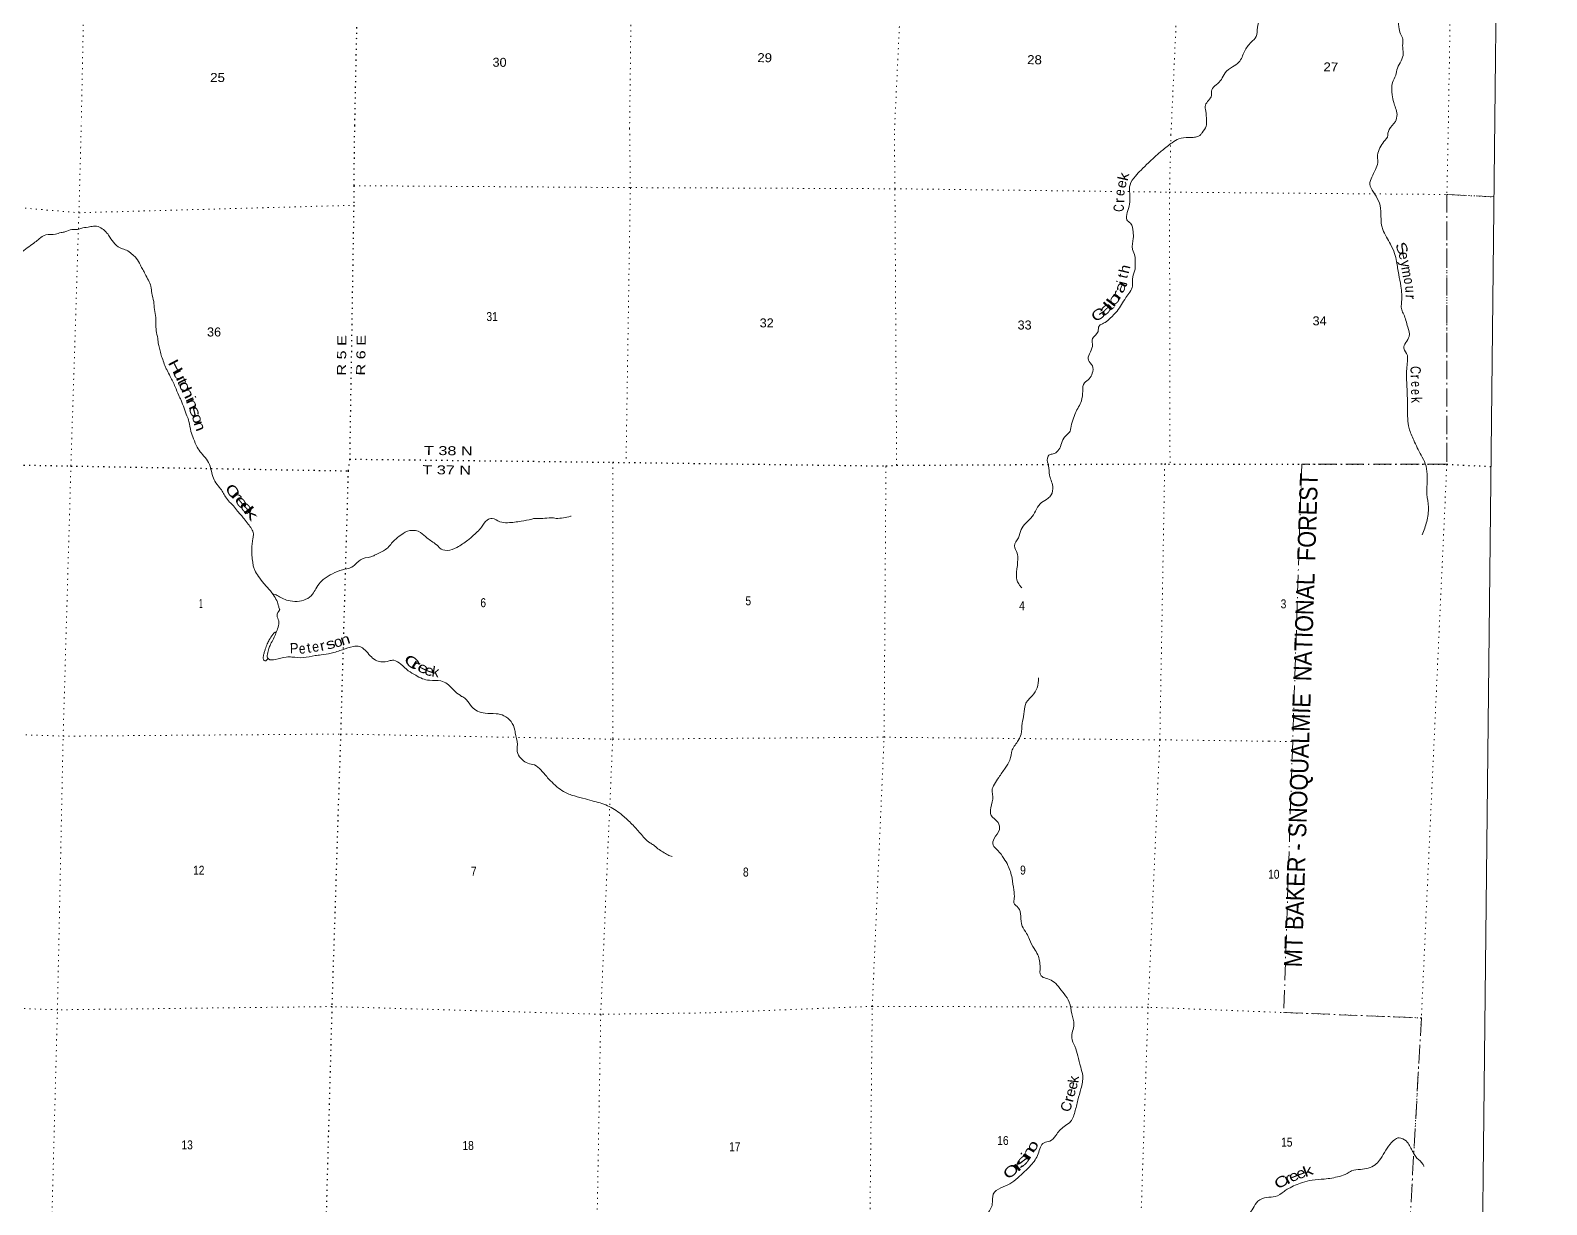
# Model space of a CAD drawing. Header units: feet. Extents: x -489137 to -242534, y 368785 to 558127.
# Drawn here: x -272078 to -242559, y 440070 to 462927 of the extents above; entities that cross this region are included whole.
import ezdxf
from ezdxf.enums import TextEntityAlignment as Align

# ---------------------------------------------------------------- set-up
doc = ezdxf.new("R2010")
doc.units = ezdxf.units.FT
doc.header["$LTSCALE"] = 70
doc.linetypes.add('DOT_DASHED', pattern=[7.7, 5, -1.2, 0.3, -1.2])
doc.linetypes.add('DOTTED', pattern=[1.5, 0.3, -1.2])
for name, color, linetype, lineweight in [('39', 7, 'Continuous', 13), ('4', 7, 'Continuous', 13), ('44', 7, 'DOT_DASHED', 13), ('6', 7, 'DOTTED', 25), ('7', 7, 'DOTTED', 13)]:
    doc.layers.add(name, color=color, linetype=linetype, lineweight=lineweight)
doc.layers.add('41', color=7, linetype='Continuous')

msp = doc.modelspace()

# ---------------------------------------------------------------- linework, layer by layer
at = {"layer": '39'}
for points in [[(-247809.02, 464239.56), (-247790.62, 464191.27), (-247722.58, 464133.87), (-247632.29, 464078.23), (-247550.49, 463988.31), (-247576.09, 463873.29), (-247690.14, 463797.7), (-247704.16, 463636.02), (-247711.46, 463530.91), (-247811.7, 463426.85), (-247990.51, 463343.89), (-248138.2, 463157.42), (-248188.78, 462979.97), (-248213.02, 462808.29), (-248311.36, 462694.09), (-248440.76, 462515.51), (-248550.32, 462306.35), (-248674.64, 462216.72), (-248819.51, 462098.99), (-248891.74, 461970.34), (-248989.94, 461868.27), (-249080.03, 461768.14), (-249085.33, 461660.98), (-249200.74, 461470.1), (-249196.05, 461352.72), (-249179.9, 461178.56), (-249187.34, 461061.32), (-249267.63, 460934.78), (-249300.49, 460890.64)], [(-245588.99, 463749.83), (-245592.19, 463648.72), (-245544.62, 463569.3), (-245464.18, 463536.03), (-245439.64, 463388.08), (-245441.86, 463197.95), (-245438.2, 462993.59), (-245403.41, 462857.67), (-245360.17, 462754.01), (-245363.63, 462630.65), (-245351.31, 462474.75), (-245391.39, 462331.57), (-245463.77, 462190.78), (-245497.73, 462051.58), (-245557.99, 461910.65), (-245564.85, 461670), (-245536.27, 461522.01), (-245499.13, 461414.38), (-245472.31, 461288.66), (-245504.23, 461151.46), (-245625.3, 460995.03), (-245656.79, 460846.32)], [(-249300.49, 460890.64), (-249352.13, 460862.24), (-249396.21, 460849.75), (-249439.44, 460843.18), (-249530.24, 460841.2), (-249721.43, 460813.77), (-249848.9, 460739.5), (-250043.29, 460590.7), (-250201.3, 460453.87), (-250310.72, 460349.18), (-250454.61, 460208.24), (-250566.1, 460089.41), (-250669.71, 459922), (-250674.42, 459748.09), (-250679.25, 459541.83), (-250722.27, 459378.2), (-250730.89, 459238.69), (-250660.48, 459171.64), (-250608.62, 459007.59), (-250607.1, 458878.15), (-250620.03, 458663.83), (-250574.12, 458528.12), (-250572.38, 458455.31), (-250571.05, 458275.31), (-250616.84, 458125.87), (-250622.78, 457949.92), (-250750.84, 457723.97), (-250921.43, 457461.81), (-251053.18, 457326.88), (-251154.45, 457242.38), (-251220.33, 457208.46), (-251271.79, 457171.02), (-251292.42, 457065.02), (-251397.93, 456929.98), (-251402.55, 456776.29), (-251480.31, 456507.65), (-251402, 456396.07), (-251404.57, 456252.49), (-251463.53, 456143.54), (-251558.72, 456067.1), (-251591.65, 455903.43), (-251616.61, 455713.43), (-251732.58, 455481.36), (-251783.59, 455342.04), (-251824.58, 455182.45), (-251828.74, 455150.1), (-251960.6, 454986.87), (-252013.61, 454851.6), (-252167.7, 454682.39), (-252236.4, 454666.51), (-252279.05, 454601.98), (-252255.41, 454448.17), (-252235.91, 454270.11), (-252208.01, 454172.91), (-252172.16, 454045.34), (-252207.11, 453883.7), (-252265.9, 453819.24), (-252393.41, 453736.88), (-252572.12, 453464.64), (-252697.8, 453333.73), (-252787.11, 453210.76), (-252842.24, 453049.2), (-252919.56, 452891.79), (-252865.6, 452747.96), (-252853.93, 452634.66), (-252877.11, 452379.93), (-252873.63, 452234.3), (-252835.59, 452151.21), (-252801.47, 452100.5), (-252775.31, 452076.12)], [(-245656.79, 460846.32), (-245819.62, 460606.53), (-245850.46, 460461.05), (-245844.82, 460353.83), (-245893.8, 460216.52), (-245960.99, 460069.18), (-246001.9, 459931.83), (-245931.82, 459779.84), (-245879.65, 459696.69), (-245801.61, 459514.33), (-245784.25, 459301.9), (-245772.78, 459136.01), (-245748.88, 459050.96), (-245678.78, 458903.02), (-245600.58, 458763.13), (-245518.5, 458582.77), (-245482.75, 458428.91), (-245437.29, 458173.88), (-245397.78, 457949.22), (-245380.22, 457789.37), (-245387.04, 457591.2), (-245381.38, 457488.03), (-245341.34, 457398.87), (-245299.4, 457279.36), (-245261.53, 457151.78), (-245233.97, 456969.64), (-245341.86, 456737.54), (-245269.72, 456597.67), (-245265.85, 456553.16), (-245289.18, 456262.03), (-245278.09, 455995.02), (-245270.92, 455760.39), (-245267.63, 455564.2), (-245234.79, 455179.79), (-245146.83, 454950.87), (-245002.6, 454656.98), (-244922.48, 454490.79), (-244884.9, 454288.38), (-244888.41, 453898.07), (-244861.11, 453649.19), (-244892.48, 453364.17), (-244980.28, 453107.7)], [(-272904.31, 458241.94), (-272886.43, 458249.96), (-272799.43, 458298.12), (-272684.07, 458372.44), (-272584.86, 458444.81), (-272461.41, 458521.12), (-272384.68, 458524.83), (-272238.97, 458615.2), (-272107.35, 458715.74), (-271987.9, 458802.18), (-271906.89, 458868.57), (-271777.39, 458944.85), (-271589.57, 458958.18), (-271480.43, 458990.06), (-271403.66, 459003.88), (-271272.25, 459049.82), (-271181.41, 459047.4), (-271092.48, 459071.28), (-270955.09, 459096.96), (-270848.02, 459114.7), (-270789.48, 459112.42), (-270586.07, 458982.09), (-270529.84, 458902.97), (-270435.45, 458773.12), (-270286.44, 458673.36), (-270177.55, 458636.48), (-270084.99, 458557.2), (-270078.95, 458553.13), (-270016.59, 458492.18), (-269936.35, 458358.35), (-269888.24, 458269.15), (-269842.14, 458181.98), (-269780.01, 458062.38), (-269729.99, 457944.86), (-269712.34, 457809.28), (-269676.61, 457649.35), (-269661.06, 457493.56), (-269635.42, 457335.7), (-269637.71, 457264.92), (-269637.88, 457220.43), (-269626.3, 457080.83), (-269598.62, 456929.03), (-269582.91, 456813.68)], [(-269582.91, 456813.68), (-269557.04, 456716.49), (-269531.22, 456605.14), (-269491.27, 456493.73), (-269449.34, 456372.2), (-269415.25, 456311.38), (-269357.17, 456189.78), (-269256.99, 455989.12), (-269189, 455820.96), (-269144.93, 455729.75), (-269084.98, 455569.72), (-269029.02, 455421.83), (-268991.07, 455314.48), (-268951.44, 455120.15), (-268899.49, 454978.35), (-268831.48, 454812.21), (-268749.14, 454698.6), (-268650.67, 454580.86), (-268578.51, 454443.02), (-268546.7, 454315.47), (-268498.78, 454177.73), (-268486.76, 454153.41), (-268394.37, 454027.61), (-268328.09, 453936.31), (-268275.95, 453845.07), (-268199.61, 453745.64), (-268121.16, 453672.49), (-268042.82, 453566.98), (-267978.5, 453493.88), (-267918.22, 453418.79), (-267837.86, 453315.29), (-267769.57, 453223.98), (-267735.63, 453124.74), (-267746.06, 453035.79), (-267765.02, 452829.59), (-267763.48, 452706.21), (-267747.83, 452576.71), (-267732.04, 452481.59), (-267708.05, 452418.78), (-267637.86, 452297.13), (-267531.38, 452161.16), (-267465.04, 452086.04), (-267438.9, 452059.63), (-267374.61, 451976.43), (-267296.34, 451854.74), (-267250.34, 451741.28), (-267232.43, 451674.46), (-267220.4, 451652.16)], [(-267356.5, 451960.17), (-267271.83, 451927.44), (-267177.14, 451876.46), (-267060.22, 451829.43), (-266884.64, 451812.48), (-266714.9, 451852.19), (-266583.29, 451950.71), (-266520.28, 452059.64), (-266433, 452180.6), (-266356, 452253.07), (-266198.16, 452349.46), (-265999.99, 452429.48), (-265840.35, 452469.23), (-265755.33, 452527.51), (-265609.52, 452642.15), (-265399.34, 452697.85), (-265393.27, 452701.87), (-265330.57, 452731.93), (-265227.41, 452780.02), (-265140.38, 452838.28), (-264988.31, 453005.48), (-264862.76, 453104.03), (-264688.8, 453190.23), (-264483.01, 453152.92), (-264356.22, 453049.22), (-264173.01, 452914.93), (-264122.72, 452868.2), (-264110.66, 452853.99), (-263965.49, 452804.81), (-263773.46, 452862.62), (-263560.94, 453003.25), (-263494.11, 453055.54), (-263473.84, 453075.68), (-263378.61, 453164.25), (-263295.48, 453256.91), (-263183.91, 453395.97), (-263086.87, 453427.9), (-262937.72, 453362.53), (-262786.38, 453343.67), (-262521.78, 453372.84), (-262315.69, 453414.41), (-262281.34, 453422.34), (-262212.68, 453426.09), (-262065.29, 453429.48), (-261893.65, 453436.82), (-261843.21, 453428.51), (-261701.84, 453440.02), (-261562.43, 453467.72), (-261552.32, 453471.73)], [(-267220.4, 451652.16), (-267275.37, 451533.08), (-267243.44, 451433.84), (-267254.01, 451310.52), (-267296.85, 451195.43), (-267341.69, 451086.41), (-267402.67, 450977.47), (-267433.28, 450892.66), (-267463.97, 450787.63), (-267470.23, 450735.08), (-267444.15, 450692.49), (-267308.92, 450681.78), (-267094.73, 450729.38), (-266987.73, 450728.91), (-266763.67, 450717.82), (-266535.38, 450757.26), (-266416.21, 450770.89), (-266224.28, 450804.43), (-265997.9, 450872.2), (-265789.7, 450936), (-265666.55, 450935.46), (-265557.82, 450860.16), (-265358.68, 450669.17), (-265251.8, 450636.34), (-265094.26, 450653.85), (-265003.36, 450665.59), (-264866.37, 450588.14), (-264719.47, 450462.1), (-264576.46, 450376.53), (-264445.49, 450307.19), (-264308.32, 450276.25), (-264084.26, 450265.16), (-263961.34, 450205.97), (-263802.42, 450053.58), (-263681.63, 449964.07), (-263661.49, 449951.84), (-263587, 449896.91), (-263482.55, 449758.93), (-263373.84, 449677.55), (-263226.61, 449636.46), (-263012.65, 449625.4), (-262857.34, 449586.3), (-262720.48, 449474.46), (-262646.42, 449308.3), (-262636.53, 449253.65), (-262597.03, 449026.96), (-262589.63, 448848.95), (-262499.23, 448731.26), (-262394.52, 448662.03), (-262265.43, 448629.11), (-262140.63, 448531.48), (-262026.05, 448401.54), (-261949.64, 448320.31), (-261828.95, 448204.5), (-261700.1, 448110.9), (-261486.42, 448025.02), (-261272.63, 447969.48), (-261099.19, 447920.18), (-260949.96, 447877.05), (-260806.84, 447817.77), (-260549.07, 447646.76), (-260366, 447476.07), (-260203.15, 447299.4), (-260018.12, 447114.55), (-259949.64, 447071.77), (-259859.08, 446996.55), (-259764.42, 446935.46), (-259665.71, 446878.4), (-259585.08, 446845.68)], [(-267291.15, 451211.49), (-267299.12, 451213.08), (-267321.04, 451205.65), (-267357.54, 451165.36), (-267426.57, 451064.54), (-267465.24, 450983.81), (-267503.98, 450882.86), (-267524.41, 450820.26), (-267540.82, 450753.59), (-267545.05, 450703.05), (-267531.05, 450668.6), (-267523.02, 450658.46), (-267504.87, 450652.31), (-267486.66, 450662.34)], [(-267486.66, 450662.34), (-267475.12, 450674.36), (-267462.77, 450684.94), (-267452.53, 450698.88)], [(-252450.95, 450321.25), (-252479.94, 450131.26), (-252573.41, 449975.95), (-252707.31, 449806.65), (-252734.28, 449618.68), (-252769.29, 449438.84), (-252790.3, 449226.58), (-252845.27, 449105.47), (-252961.06, 448919.92), (-253010.28, 448721.93), (-253097.68, 448568.61), (-253225.57, 448387.16), (-253308.86, 448254.04), (-253355.78, 448128.86), (-253340.05, 448019.58), (-253381.29, 447793.25), (-253373.78, 447647.6), (-253239.05, 447505.44), (-253213.33, 447369.82), (-253314.93, 447198.36), (-253333.61, 447066.98), (-253243.15, 446963.44), (-253124.63, 446809.22), (-253046.41, 446673.37), (-252966.61, 446424.26), (-252933.17, 446195.58), (-252923.7, 446031.72), (-252930.1, 445942.76), (-252845.67, 445849.36), (-252795.82, 445687.34), (-252770.32, 445493.08), (-252684.05, 445349.11), (-252627.98, 445231.56), (-252537.81, 445053.19), (-252465.58, 444935.57), (-252433.73, 444816.11), (-252420.09, 444688.63), (-252402.54, 444526.76), (-252299.78, 444473.73), (-252176.82, 444422.63), (-252064.18, 444314.94), (-251951.67, 444170.86), (-251851.33, 444012.66), (-251803.75, 443785.94), (-251762.17, 443573.41), (-251803.52, 443318.76), (-251745.61, 443152.67), (-251683.74, 442966.33), (-251630.06, 442749.69), (-251590.34, 442577.61), (-251625.63, 442326.99), (-251685.03, 442104.78), (-251744.48, 441870.44), (-251844.18, 441668.63), (-251953.5, 441592.26), (-252115.69, 441417.02), (-252229.16, 441308.31), (-252344.37, 441276.46), (-252456.24, 441060.55), (-252598.41, 440838.7), (-252855.76, 440593.1), (-253009.66, 440474.45), (-253185.6, 440396.35), (-253331.44, 440273.62), (-253350.35, 440081.57), (-253460.14, 439881.83), (-253599.79, 439737.11)], [(-250554.39, 438713.83), (-250500.51, 438796.94), (-250465.84, 438887.8), (-250408.71, 439043.28), (-250355.42, 439251.35), (-250296.1, 439451.31), (-250214.67, 439626.91), (-250024.53, 439721.13), (-249818.54, 439736.4), (-249634.86, 439723.46), (-249418.95, 439694.2), (-249138.32, 439694.99), (-248926.26, 439712.26), (-248736.34, 439747.83), (-248514.09, 439793.37), (-248352.19, 439893.78), (-248275.06, 440000.63), (-248181.67, 440135.72), (-248005.73, 440209.78), (-247846.17, 440227.28), (-247668.11, 440329.64), (-247586.95, 440382.71), (-247312.13, 440499.98), (-247126.2, 440547.71), (-246889.9, 440568.91), (-246592.92, 440620.19), (-246445.33, 440676.17), (-246356.29, 440728.37), (-246182.56, 440755.92), (-246033.06, 440781.55), (-245899.56, 440845.68), (-245812.41, 440934.29), (-245716.93, 441087.57), (-245603.25, 441248.87), (-245431.17, 441371.48), (-245296.14, 441310.21), (-245227.84, 441218.9), (-245179.75, 441125.66), (-245137.62, 441054.69), (-245083.41, 440975.58), (-244968.77, 440861.82), (-244946.76, 440811.16)]]:
    msp.add_spline(points, degree=3, dxfattribs=at)
at = {"layer": '4'}
msp.add_lwpolyline([(-242558.54, 553372.83), (-244583.22, 368785.28), (-275154.66, 369142.74), (-305725.57, 369542.24), (-336295.9, 369983.8), (-366865.58, 370467.41), (-397434.59, 370993.07), (-428002.84, 371560.78), (-458570.27, 372170.54), (-489136.84, 372822.34), (-485065.03, 557803.58)], dxfattribs=at)
msp.add_lwpolyline([(-242558.54, 553372.83), (-244583.22, 368785.28), (-275154.66, 369142.74), (-305725.57, 369542.24), (-336295.9, 369983.8), (-366865.58, 370467.41), (-397434.59, 370993.07), (-428002.84, 371560.78), (-458570.27, 372170.54), (-489136.84, 372822.34), (-485065.03, 557803.58)], dxfattribs=at)
at = {"layer": '44'}
for points in [[(-243582.91, 459685.02), (-244500.58, 459731.09), (-244502.58, 454480.86), (-247325.45, 454483.28), (-247675.87, 443810.48), (-244998.23, 443705.49)], [(-244998.23, 443705.49), (-245293.1, 438420.14), (-244930.41, 432978.21), (-243877.33, 432930.39)]]:
    msp.add_lwpolyline(points, dxfattribs=at)
at = {"layer": '6'}
for points in [[(-265639.1, 470271.72), (-265649.63, 469843.54), (-265672.81, 465207.42), (-265690.08, 464665.33), (-265768.4, 461078.67)], [(-265768.4, 461078.67), (-265783.53, 459903.45), (-265782.97, 459521.2), (-265862.52, 454580.75), (-265891.66, 454352.34), (-265983.16, 451161.24)], [(-274097.86, 454503.53), (-271287.91, 454446.83), (-265891.66, 454352.34)], [(-265862.52, 454580.75), (-260740.72, 454519.83), (-255421.1, 454447.92), (-255213.1, 454461.16), (-249994.05, 454488.8), (-249919.76, 454485.68), (-244502.58, 454480.86), (-243640.66, 454436.91)], [(-265990.21, 450915.23), (-266038.53, 449230.16), (-266208.3, 443926.07), (-266353.92, 438603.66), (-266468.92, 433368.09), (-266685.59, 427944.88), (-266882.72, 422543.17)]]:
    msp.add_lwpolyline(points, dxfattribs=at)
at = {"layer": '7'}
for p, q in [((-249873.54, 460893.54), (-249702.27, 464582.14)), ((-244422, 464193.97), (-244477.41, 460833.26))]:
    msp.add_line(p, q, dxfattribs=at)
for points in [[(-260411.85, 461015.03), (-260361.64, 465129.44), (-260350.08, 468573.21)], [(-254996.58, 468455.59), (-255061.25, 465096.23), (-255256.73, 460954.97)], [(-270936.34, 468022.53), (-271012.52, 464712.95), (-271085.43, 461143.16)], [(-271709.7, 437680.87), (-271692.21, 438544.19), (-271550.65, 443862.57), (-271439.34, 449189.17), (-271287.91, 454446.83), (-271131.69, 459376.84), (-271085.43, 461143.16)], [(-260411.85, 461015.03), (-260397.15, 459865.63), (-260481.24, 454515.74)], [(-255213.1, 454461.16), (-255246.94, 459843.01), (-255256.73, 460954.97)], [(-249873.54, 460893.54), (-249901.06, 459777.05), (-249891.12, 454480.26)], [(-244477.41, 460833.26), (-244500.58, 459731.09), (-244502.58, 454480.86), (-244998.23, 443705.49), (-245293.1, 438420.14), (-244930.41, 432978.21), (-245100.01, 427720.63), (-245366.11, 422204.99)], [(-265783.53, 459903.45), (-260397.15, 459865.63), (-255246.94, 459843.01), (-250993.1, 459790.52)], [(-250715.03, 459787.09), (-249901.06, 459777.05), (-244500.58, 459731.09), (-243582.91, 459685.02)], [(-273644.2, 459588.18), (-271131.69, 459376.84), (-265782.97, 459521.2)], [(-260740.72, 454519.83), (-260741.23, 449130.04), (-260973.78, 443775.66), (-261066.81, 438479.32), (-261125.65, 433146.42), (-261335.81, 427840.48), (-261190.42, 422453.57)], [(-255834.86, 422366.59), (-255888.74, 427838.8), (-255781.39, 433183.62), (-255746.78, 438514.6), (-255687.62, 443930.42), (-255457.54, 449167.51), (-255421.1, 454447.92)], [(-249994.05, 454488.8), (-250089.38, 449117.64), (-250317.32, 443912.89), (-250497.17, 438614.91), (-250415.23, 433139.82), (-250500.59, 427736.26), (-250422.96, 422282.51)], [(-274162.49, 449282.86), (-271439.34, 449189.17), (-266038.53, 449230.16), (-260741.23, 449130.04), (-255457.54, 449167.51), (-250089.38, 449117.64), (-247962.54, 449090.3), (-247458.84, 449083.83)], [(-244998.23, 443705.49), (-250317.32, 443912.89), (-255687.62, 443930.42), (-258920.42, 443803.05), (-260973.78, 443775.66), (-266208.3, 443926.07), (-271550.65, 443862.57), (-274228.34, 443963.36)]]:
    msp.add_lwpolyline(points, dxfattribs=at)

# ---------------------------------------------------------------- texts
at = {"layer": '41'}
for s, rotation, width, p in [('k', 77.127, 1.15, (-250717.13, 459983.67)), ('e', 83.374, 0.85, (-250785.1, 459696.98)), ('C', 88.657, 0.75, (-250791.23, 459393.16)), ('S', 292.804, 1.35, (-245512.82, 458756.39)), ('h', 76.792, 1.1, (-250696.57, 458178.91)), ('m', 280.038, 0.95, (-245391.32, 458311.62)), ('r', 58.286, 1.7, (-250885.25, 457663.27)), ('a', 64.116, 1.45, (-250815.1, 457791.21)), ('o', 277.281, 0.85, (-245344.44, 458101.74)), ('u', 272.733, 0.9, (-245313.56, 457950.37)), ('a', 41.14, 1.95, (-251189.84, 457341.41)), ('l', 47.009, 1.75, (-251065.01, 457451.23)), ('b', 52.596, 1.8, (-250991.78, 457523.26)), ('G', 33.908, 1.35, (-251344.44, 457238.6)), ('C', 267.581, 0.8, (-245205.69, 456395.82)), ('e', 271.986, 0.75, (-245198.01, 456093.06)), ('e', 271.676, 0.75, (-245199.66, 455940.55)), ('k', 270.953, 0.85, (-245192.98, 455788.01)), ('C', 302.055, 1.4, (-268296.51, 454022.39)), ('r', 311.38, 2.1, (-268193.57, 453874.76)), ('e', 308.917, 1.8, (-268118.32, 453787.39)), ('e', 310.473, 1.85, (-268025.18, 453678.73)), ('k', 308.099, 2, (-267942.33, 453572.76)), ('o', 16.919, 1.1, (-266139.26, 450908.08)), ('n', 17.046, 1.25, (-266009.84, 450949.21)), ('P', 0.527, 0.95, (-267026.16, 450800.68)), ('e', 5.292, 0.85, (-266840.67, 450790.04)), ('e', 7.657, 0.9, (-266579.75, 450825)), ('r', 12.192, 1.1, (-266419.13, 450845.18)), ('s', 17.74, 1.35, (-266292.23, 450867.03)), ('C', 318.51, 1.65, (-264829.41, 450659.6)), ('r', 328.51, 1.7, (-264686.47, 450542.27)), ('e', 334.32, 1.35, (-264562.95, 450472.65)), ('e', 339.783, 1.2, (-264425.01, 450403.44)), ('k', 351.495, 1.05, (-264273.08, 450353.2))]:
    msp.add_text(s, height=200, rotation=rotation, dxfattribs=dict(at, width=width)).set_placement(p)
for s, rotation, p in [('e', 78.683, (-250758.56, 459843.41)), ('r', 88.524, (-250782.07, 459566.32)), ('y', 280.12, (-245407.93, 458433.76)), ('e', 282.257, (-245445.08, 458592.25)), ('t', 75.282, (-250730.55, 458083.13)), ('i', 75.401, (-250739.12, 457959.94)), ('r', 267.715, (-245302.03, 457785.49)), ('r', 272.383, (-245207, 456222.92)), ('t', 8.954, (-266679.14, 450807.85))]:
    msp.add_text(s, height=200, rotation=rotation, dxfattribs=at).set_placement(p)
for s, rotation, width, p in [('H', 297.968, 1.45, (-269339.11, 456335.18)), ('u', 296.631, 1.55, (-269261.75, 456177.97)), ('t', 296.431, 1.3, (-269202.53, 456052.29)), ('c', 292.471, 1.45, (-269161.18, 455966.79)), ('h', 295.558, 1.45, (-269098.3, 455828.52)), ('i', 295.046, 1.15, (-269045.25, 455709.99)), ('n', 294.512, 1.45, (-269011.19, 455618.98)), ('s', 295.724, 1.6, (-268957.57, 455468.6)), ('o', 290.029, 1.2, (-268912.79, 455336.49)), ('n', 289.768, 1.3, (-268870.26, 455194.64)), ('e', 75.036, 1.05, (-251738.61, 442229.15)), ('r', 75.739, 1.2, (-251771.56, 442102.31)), ('s', 45.434, 2.35, (-252692.28, 440867.61)), ('i', 54.483, 1.5, (-252624.14, 440949.7)), ('n', 59.296, 1.6, (-252569.83, 441037.03)), ('o', 62.934, 1.4, (-252485.39, 441165.9)), ('O', 39.307, 1.45, (-252926.3, 440645.33)), ('r', 40.758, 2.05, (-252789.73, 440755.77)), ('e', 19.94, 1.2, (-247311.86, 440590.82)), ('k', 20.411, 1.4, (-247172.89, 440636.33)), ('C', 32.722, 1.4, (-247672.13, 440432.39)), ('r', 28.302, 1.6, (-247549.8, 440490.73)), ('e', 21.644, 1.25, (-247450.14, 440536.89))]:
    msp.add_text(s, height=200, rotation=rotation, dxfattribs=dict(at, width=width)).set_placement(p, align=Align.CENTER)
for s, rotation, p in [('k', 83.933, (-251668.52, 442498.92)), ('e', 76.332, (-251699.52, 442369.5)), ('C', 75.791, (-251813.51, 441955.64))]:
    msp.add_text(s, height=200, rotation=rotation, dxfattribs=at).set_placement(p, align=Align.CENTER)
at = {"layer": '44', "width": 0.9}
msp.add_text('MT BAKER - SNOQUALMIE  NATIONAL  FOREST', height=350, rotation=88.119, dxfattribs=at).set_placement((-247325.55, 444686.72))
at = {"layer": '6', "width": 1.35}
for s, rotation, p in [('R 5 E', 89.078, (-265936.39, 456204.05)), ('R 6 E', 89.078, (-265561.3, 456206.69)), ('T 38 N', 359.319, (-264416.09, 454663.55)), ('T 37 N', 359.319, (-264446.06, 454288.88))]:
    msp.add_text(s, height=175, rotation=rotation, dxfattribs=at).set_placement(p)
at = {"layer": '7'}
for s, width, p in [('30', 1.05, (-263081.01, 462218.43)), ('29', 1.1, (-257926.34, 462308.21)), ('28', 1.1, (-252673.14, 462269.18)), ('27', 1.1, (-246904.91, 462127.85)), ('25', 1.1, (-268577.71, 461922.98))]:
    msp.add_text(s, height=175, rotation=359.357, dxfattribs=dict(at, width=width)).set_placement(p)
for s, width, p in [('31', 0.85, (-263199.13, 457268.62)), ('32', 1.05, (-257879.25, 457144.7)), ('33', 1.05, (-252858.92, 457103.68)), ('34', 1.05, (-247116.18, 457184.6)), ('36', 1.05, (-268638.06, 456968.24)), ('1', 0.4, (-268790.58, 451686.38)), ('6', 0.85, (-263316.98, 451699.38)), ('5', 0.85, (-258157.04, 451736.49)), ('4', 0.85, (-252827.69, 451641.2)), ('3', 0.85, (-247736.95, 451676.11)), ('12', 0.85, (-268910.21, 446491.89)), ('7', 0.85, (-263500.44, 446473.99)), ('9', 0.85, (-252809.54, 446494.74)), ('8', 0.85, (-258205.08, 446456.36)), ('10', 0.85, (-247981.36, 446413.33)), ('13', 0.85, (-269135.72, 441147)), ('16', 0.85, (-253254.37, 441232.68)), ('15', 0.85, (-247728.46, 441200.33)), ('18', 0.85, (-263665.84, 441134.79)), ('17', 0.85, (-258474.92, 441110.27))]:
    msp.add_text(s, height=175, dxfattribs=dict(at, width=width)).set_placement(p)

doc.saveas('drawing.dxf')
